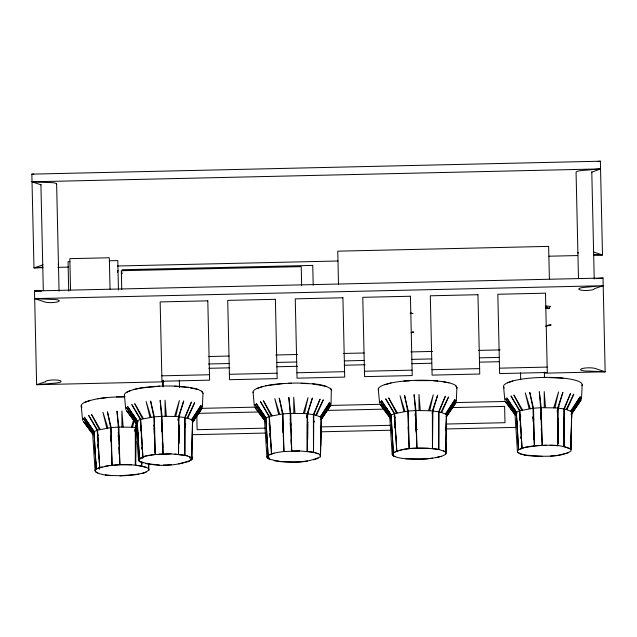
<?xml version="1.0" encoding="UTF-8"?>
<svg xmlns="http://www.w3.org/2000/svg" width="637" height="637" viewBox="0 0 637 637"><rect width="100%" height="100%" fill="white"/><g stroke="black" fill="none" stroke-linecap="round" stroke-linejoin="round"><path stroke-width="0.96" d="M141.693 462.024L141.661 465.973L147.696 467.98L148.931 469.588L148.652 470.424L144.328 472.821L135.577 474.7A26.929 5.55 -1.3 0 1 120.122 475.783C111.937 475.282 102.557 476.277 95.399 471.627A26.929 5.55 -1.3 0 1 96.243 469.143L94.061 431.655L97.19 430.23L88.615 415.324L97.557 430.118L99.691 467.574L96.243 469.143L93.91 431.782L84.403 417.243L94.674 432.674M185.12 417.649L184.834 455.2L190.877 457.199L191.785 457.987L191.825 459.643C176.537 466.794 154.17 467.295 138.579 460.854L135.824 422.761L137.082 421.001L127.575 406.462L137.234 420.874L139.415 458.369L138.261 460.033L145.355 456.1L155.229 454.484L171.05 453.878L184.834 455.2L184.722 417.561L191.434 402.011L185.12 417.649L190.71 419.313L192.478 420.603L191.825 459.643L191.888 456.689M185.287 427.578L185.303 425.627M318.054 453.544L313.5 452.278L313.388 414.639L320.1 399.08L313.786 414.727L313.5 452.278L319.543 454.277L320.459 455.073L320.491 456.721C304.773 464.166 284.683 463.664 268.161 458.72L267.914 454.81M390.999 415.236L393.332 452.604C407.497 446.68 423.78 447.556 438.75 449.435L439.036 411.884L445.351 396.238L438.638 411.797L438.75 449.435L444.785 451.434L445.701 452.23L445.741 453.878A26.929 5.55 -1.3 0 1 441.417 456.283C429.856 459.492 417.641 459.651 405.745 458.775A26.929 5.55 -1.3 0 1 396.923 457.294L393.403 455.877L392.169 454.269L389.74 417.004L390.999 415.236L381.491 400.697L391.15 415.117L393.332 452.604L392.169 454.269M564 446.593L564.286 409.042L570.593 393.395L563.888 408.954L564 446.593L570.035 448.599L570.951 449.388L570.991 451.036C560.345 457.477 546.65 456.084 534.626 456.203A26.929 5.55 -1.3 0 1 524.697 455.041L520.142 453.775L517.738 452.246A26.929 5.55 -1.3 0 1 518.582 449.762L516.4 412.274L506.741 397.854L516.249 412.402L518.582 449.762L524.522 447.485A26.929 5.55 -1.3 0 1 534.387 445.868C546.442 445.414 559.947 443.479 570.951 449.388L571.755 412.115L581.183 397.647L571.636 411.996L570.951 449.388M564.302 437.539L564.462 417.036M146.215 467.239L135.363 465.082L135.824 427.531L136.66 424.736M135.705 464.938L136.007 441.497M179.005 416.757L178.535 454.316L178.464 416.709L183.735 400.92L179.005 416.757L184.722 417.561M179.013 443.4L179.228 426.798M307.201 451.386L307.671 413.835L312.409 397.998L307.13 413.787L307.201 451.386L313.5 452.278L299.716 450.948L283.895 451.553A26.929 5.55 -1.3 0 0 274.029 453.17L268.081 455.447A26.929 5.55 -1.3 0 0 268.161 458.72L267.93 454.818M307.695 439.514L307.894 423.892M432.451 448.544L432.913 410.992L437.651 395.155L432.38 410.945L432.451 448.544L438.75 449.435M557.701 445.701L558.163 408.15L562.901 392.312L557.622 408.102L557.701 445.701L550.217 445.271M558.068 443.599L558.331 423.087M148.652 470.424L148.716 463.863L148.652 470.424L148.684 468.458M319.543 454.277L320.491 456.721L321.144 417.681L330.683 403.332L321.263 417.8L320.459 455.073M443.304 450.701L445.701 452.23L446.513 414.958L455.933 400.49L446.394 414.838L445.741 453.878L445.972 443.049M445.741 453.878L445.94 443.089M446.195 429.346L446.433 416.59L455.981 402.512L446.545 416.463L446.226 431.233M571.078 446.131L571.421 427.483M191.785 457.987L192.597 420.723L202.017 406.255L192.478 420.603M192.055 448.814L192.478 429.115M320.491 456.721L320.538 454.754M320.73 445.892L321.152 426.201M571.071 447.102L571.493 427.403M571.707 417.561L571.755 412.115M202.351 407.25L203.012 393.244L201.682 391.214L197.868 389.382A39.327 8.098 -1.3 0 0 183.926 386.747L174.713 386.118A39.327 8.098 -1.3 0 0 159.744 386.157C148.509 387.025 136.605 387.296 126.333 392.432A39.327 8.098 -1.3 0 0 124.478 395.545M331.025 404.336L331.336 389.295C322.935 383.076 311.182 383.968 301.221 383.37M456.267 401.493L456.928 387.487L455.598 385.457A39.327 8.106 -1.3 0 0 449.013 382.813L441.982 381.483L433.128 380.727M581.517 398.651L582.178 384.644M95.08 470.807L92.652 433.542L93.91 431.782M266.927 457.111L264.49 419.847L265.748 418.079L256.249 403.54L265.9 417.96L268.081 455.447L269.642 459.46M517.419 451.426L514.991 414.161L516.249 412.402M141.645 462.016L141.661 465.973L131.724 464.811L119.867 464.707L118.291 427.108L116.985 411.12L118.896 427.085L132.584 427.26L134.073 420.699M162.077 416.311L163.048 453.934L161.464 416.335L160.158 400.347L162.077 416.311L175.756 416.487L179.371 400.554L174.61 416.423M299.716 450.948L291.714 451.012L290.13 413.405L288.824 397.424L290.743 413.389L304.422 413.556L308.037 397.623L303.276 413.501M415.985 410.547L416.956 448.169L415.38 410.562L414.074 394.582L415.985 410.547L429.672 410.714L433.287 394.781L428.526 410.658M541.235 407.704L542.206 445.327L540.63 407.72L539.324 391.739L541.235 407.704L554.915 407.871L558.538 391.938L553.776 407.815M446.545 416.463L446.513 414.958M131.437 427.196L133.674 419.727M134.821 431.424L136.525 425.779L134.797 430.19M177.994 420.635L179.698 414.99L177.97 419.401M306.66 417.729L308.372 412.083L306.636 416.487M432.189 413.946L433.614 409.241L432.228 412.768M557.152 412.043L558.864 406.398L557.136 410.809M117.407 272.27L118.02 270.407M135.363 465.082L135.283 427.483L135.904 425.627M179.459 425.094L178.694 426.87L178.718 443.44M308.125 422.18L307.36 423.955L307.384 439.554M187.772 418.278L194.635 402.703L187.103 418.087M316.438 415.356L323.301 399.781L315.769 415.165L313.786 414.727M441.688 412.513L448.552 396.939L441.019 412.322L439.036 411.884M566.938 409.671L573.794 394.096L566.269 409.48L564.286 409.042M184.905 425.731L185.813 424.035M313.579 422.825L314.479 421.121M191.88 419.998L201.053 405.283L191.49 419.767M321.144 417.681L320.546 417.076L329.719 402.361L320.156 416.853M446.394 414.838L445.796 414.233L454.969 399.518L445.406 414.01M571.636 411.996L571.047 411.391L580.219 396.676L570.656 411.168M192.485 422.172L201.149 409.28L192.692 421.583M321.159 419.257L329.815 406.374L324.743 413.747M446.402 416.415L455.065 403.532L446.051 416.646M571.795 413.62L581.223 399.67L571.11 414.376L580.307 400.689L571.293 413.803M192.517 422.347L202.064 408.269L192.629 422.22L192.597 420.723M321.183 419.433L330.73 405.355L321.295 419.305L321.263 417.8M321.367 418.668L323.62 415.388M392.456 453.433C403.149 446.991 416.773 448.575 428.82 448.265M137.234 420.874L140.371 419.457L131.787 404.543L140.729 419.345L142.863 456.801L139.415 458.369L137.082 421.001M265.9 417.96L269.037 416.534L260.461 401.621L269.395 416.423L271.529 453.878L269.037 416.534M391.15 415.117L394.287 413.692L385.703 398.778L394.645 413.58L396.779 451.036L394.287 413.692M516.4 412.274L519.529 410.849L510.954 395.935L519.896 410.738L522.029 448.193L519.529 410.849M126.333 392.432L130.649 390.465M81.974 407.338A39.327 8.106 -1.3 0 1 85.024 402.202C97.708 397.424 111.547 397.026 124.948 396.779M253.144 392.631A39.327 8.106 -1.3 0 1 256.87 388.506C267.811 384.342 279.754 383.514 291.364 383.267M504.305 387.957A39.327 8.106 -1.3 0 1 507.363 382.821L512.809 380.958A39.327 8.106 -1.3 0 1 558.609 377.757A39.327 8.106 -1.3 0 1 581.876 385.688M591.534 172.293L600.548 168.916L32.025 181.816L41.071 184.849M85.024 402.202L90.47 400.339M256.87 388.506L262.317 386.643M507.363 382.821L512.809 380.958M603.199 285.726L594.44 288.672A7.867 1.624 -1.3 0 1 587.298 290.456A7.867 1.624 -1.3 0 1 578.842 289.309A7.867 1.624 -1.3 0 1 584.511 287.335L603.199 285.726L34.677 298.626L43.834 301.588A7.867 1.624 -1.3 0 0 52.815 302.559A7.867 1.624 -1.3 0 0 59.249 300.68A7.867 1.624 -1.3 0 0 51.382 299.374L34.677 298.626M97.692 468.338L108.433 465.695L119.867 464.707A26.929 5.55 -1.3 0 1 131.724 464.811M141.828 473.53L146.319 472.057M269.539 454.643L274.029 453.17M313.675 459.826L318.166 458.361M520.031 448.958L524.522 447.485L538.233 445.542L546.227 445.231M568.658 452.676L557.916 455.32L550.456 456.092M189.492 461.276L178.75 463.919M545.925 325.945L549.683 324.751L551.156 325.005L545.742 326.327M97.557 430.118L110.631 427.666L112.056 465.257L105.121 466.236M140.729 419.345L153.812 416.893L155.229 454.484A26.929 5.542 -1.3 0 0 145.355 456.1L142.863 456.801L140.371 419.457M269.395 416.423L282.478 413.962L283.895 451.553L283.035 413.899L279.277 398.085L282.478 413.962M378.394 389.788A39.327 8.106 -1.3 0 1 384.565 384.7L391.046 382.972A39.327 8.106 -1.3 0 1 437.842 380.982M394.645 413.58L407.72 411.12L409.145 448.711L408.277 411.056L404.527 395.243L407.72 411.12M519.896 410.738L532.97 408.277L534.387 445.868L533.527 408.221L529.769 392.408L532.97 408.277M102.183 466.873L99.691 467.574L97.19 430.23M384.565 384.7L391.046 382.972M435.987 457.621L441.417 456.283M411.056 332.745L413.763 332.084L412.29 331.829M133.643 389.565L141.056 388.005L159.744 386.157M265.804 385.815L283.441 383.514M97.883 398.778L106.777 397.615M307.424 461.005L299.963 461.777L280.495 461.618L274.197 460.726M432.666 458.162L425.213 458.935L405.745 458.775M597.434 161.487L600.373 161.217L602.498 254.991L593.565 255.198M596.168 278.648L603.024 278.027L605.15 371.801L544.524 373.178M120.122 475.783L138.89 474.159M600.548 168.916L581.86 170.525A7.867 1.624 -1.3 0 0 576.063 172.221L578.484 278.592M42.83 267.134L33.976 267.898L31.85 174.124L600.373 161.217M411.016 313.619L412.951 313.46L410.14 313.3M153.812 416.893L150.611 401.015L154.361 416.829L161.464 416.335M110.631 427.666L107.438 411.789L111.188 427.602L118.291 427.108M283.035 413.899L290.13 413.405M408.277 411.056L415.38 410.562M533.527 408.221L540.63 407.72M403.866 381.077L409.822 380.822M414.783 380.608L431.249 380.631M163.295 464.994L171.297 464.692M69.903 261.664L68.048 261.703L68.716 291.117M109.389 260.772L117.797 260.581L118.466 289.986M42.918 267.691L33.976 267.898L42.735 264.944A7.867 1.624 -1.3 0 1 42.99 264.522M57.824 267.357L68.748 267.11M117.431 266.003L337.976 260.995M548.871 256.209L577.671 255.556M122.129 269.73L312.751 265.406L313.197 285.193M121.388 273.663L122.216 273.639M603.024 278.027L34.502 290.934L36.627 384.708L163.852 381.818M208.267 356.529L229.121 356.051M275.781 354.992L297.622 354.498M343.295 353.463L364.141 352.986M410.801 351.927L432.642 351.433M478.315 350.398L500.156 349.904M208.442 363.99L229.288 363.512M276.944 362.429L296.802 361.983M344.458 360.9L364.308 360.446M411.964 359.372L431.822 358.918M479.478 357.835L499.336 357.389M208.912 368.305L229.806 367.828M276.562 366.769L297.447 366.291M344.203 365.232L365.097 364.754M411.852 363.695L431.743 363.241M479.494 362.158L499.392 361.712M161.822 375.83L209.477 374.747M229.4 374.301L277.055 373.218M296.922 372.764L344.577 371.682M364.452 371.236L412.107 370.153M431.982 369.699L479.637 368.616M499.504 368.17L547.159 367.087M201.857 408.349L255.58 407.131M329.194 405.458L380.918 404.288M455.527 402.592L505.268 401.469M197.757 413.357L259.331 411.964M326.861 410.427L383.466 409.145M451.983 407.592L504.615 406.398L504.99 422.705L446.394 424.035M265.661 428.144L197.136 429.696L196.809 415.3M320.276 426.901L390.784 425.301M192.509 434.713L266.123 433.049M320.833 431.806L390.465 430.222M415.34 429.657L417.323 429.617M445.183 428.98L515.811 427.379M159.067 454.149L171.05 453.878M116.571 396.931L124.788 396.803M543.942 377.399L545.853 377.478M549.683 377.622L563.084 378.139M31.85 174.124L33.825 174.204M41.405 291.213L34.502 290.934L36.277 291.443M32.025 181.816L48.731 182.564A7.867 1.624 -1.3 0 1 56.374 184.435M593.652 254.593L602.498 254.991L593.453 251.957M159.314 464.962L145.531 463.64M174.713 386.118L188.568 387.63M542.461 456.395L524.697 455.041L520.142 453.775L517.738 452.246M554.915 407.871L557.622 408.102M429.672 410.714L432.38 410.945M304.422 413.556L307.13 413.787M175.756 416.487L178.464 416.709M132.584 427.26L135.283 427.483M174.904 454.038L187.358 455.789M105.32 474.923L112.287 475.592M411 313.093L411.868 313.181M558.163 408.15L563.888 408.954M432.913 410.992L438.638 411.797M307.671 413.835L313.388 414.639M312.592 383.824L326.534 386.46M441.982 381.483L449.013 382.813M190.431 387.981L197.868 389.382M545.75 307.878L549.317 308.595L545.503 307.567M566.269 409.48L571.047 411.391M441.019 412.322L445.796 414.233M315.769 415.165L320.546 417.076M545.742 307.767L548.561 308.65L550.503 306.373L546.036 305.959L548.561 308.65L545.344 307.177M139.487 461.642L139.264 457.74L139.487 461.642L143.006 463.051M392.496 455.089L394.892 456.618M95.399 471.627L97.803 473.156M265.04 420.953L265.828 421.543L263.041 417.713M136.374 423.868L137.162 424.457L129.916 414.504M515.381 415.021L505.587 401.891L515.54 415.268L514.991 414.161M264.881 420.707L255.095 407.569L264.459 420.165M136.214 423.629L126.421 410.483L135.792 423.087M93.042 434.41L83.248 421.272L93.201 434.657L92.652 433.542M390.29 418.111L380.337 404.726L390.131 417.864L389.74 417.004M510.253 407.473L515.914 415.205M385.568 411.088L382.176 406.454L383.832 408.747M386.707 412.641L389.533 416.502M258.622 411.613L262.022 416.256M263.153 417.8L265.987 421.662M127.695 411.438L128.825 412.983M129.956 414.528L137.321 424.576M87.349 426.089L91.879 432.268M508.525 405.14L515.771 415.093M386.619 412.577L389.406 416.407M258.59 411.59L261.926 416.184M87.301 426.049L93.432 434.474M515.484 413.023L505.515 398.866L515.341 413.278M390.242 415.865L380.273 401.708L390.091 416.12M264.992 418.708L255.023 404.551L264.841 418.963M136.326 421.63L126.357 407.465L136.175 421.877M93.153 432.404L83.176 418.246L93.002 432.658M516.711 412.561L512.817 406.963L517.013 413.294M390.903 414.599L385.903 407.409L390.696 414.552M260.652 410.252L265.103 416.646M132.544 413.954L138.102 421.957M88.814 423.947L94.372 431.942M394.247 416.065L395.322 417.649M132.52 413.954L137.847 421.893M201.682 391.214L203.012 393.244M455.598 385.457L456.928 387.487A39.327 8.106 -1.3 0 1 456.633 388.53M330.348 388.299L331.686 390.322M519.8 414.48L520.843 416.144M394.04 416.487L395.075 418.159M97.469 433.861L98.504 435.533M522.547 409.997L513.876 395.059L521.703 410.196M397.297 412.84L388.626 397.902L396.453 413.039M272.047 415.674L263.376 400.745L271.211 415.881M143.381 418.605L134.71 403.667L142.537 418.804M100.208 429.378L91.537 414.44L99.364 429.577M189.388 456.466L190.949 460.471M530.191 408.596L525.286 392.918L529.156 408.755M404.949 411.438L400.044 395.76L403.906 411.598M279.699 414.281L274.794 398.603L278.656 414.44M151.033 417.211L146.128 401.525L149.99 417.362M107.852 427.984L102.955 412.298L106.817 428.136M532.93 416.479L533.774 419.25M282.438 422.164L283.282 424.935M121.548 271.45L121.993 272.907M153.764 425.07L154.616 427.849M110.591 435.867L111.443 438.638M532.739 417.37L533.328 422.132M110.4 436.759L110.989 441.521M125.776 409.495L124.382 395.028M82.595 420.277L81.21 405.809M540.518 412.983L541.498 419.417M414.99 413.994L415.412 416.749M290.161 419.592L291.005 425.102M161.495 422.498L162.443 431.902M118.179 432.372L119.167 438.797M540.518 415.746L540.893 419.425M290.122 422.355L290.607 429.975M161.448 425.261L161.894 431.91M118.179 435.135L118.554 438.805M503.548 386.428L504.846 400.394M378.298 389.271L379.596 403.237M253.056 392.113L254.346 406.08M545.495 407.608L544.229 391.596L544.277 407.616M420.245 410.451L418.979 394.438L419.035 410.459M294.995 413.294L293.737 397.281L293.784 413.302M166.329 416.224L165.071 400.203L165.118 416.224M123.156 426.997L121.89 410.976L121.938 426.997M519.673 417.259L519.872 420.197M520.198 425.086L520.533 429.983M520.986 436.831L521.122 438.789M394.693 424.019L394.956 427.929M395.481 435.764L395.609 437.715M269.18 422.944L269.507 427.841M269.905 433.709L270.168 437.627M270.621 444.475L270.757 446.433M140.514 425.858L140.841 430.755M141.239 436.624L141.494 440.541M141.955 447.389L142.091 449.348M142.545 456.196L142.68 458.154L142.616 456.211M97.342 436.648L97.533 439.578M97.867 444.475L98.13 448.384M98.655 456.219L98.783 458.17M99.372 466.985L99.507 468.936M516.631 420.754L516.814 423.685M517.363 432.491L517.491 434.45M391.142 419.679L391.325 422.618M391.811 430.445L391.938 432.396M265.748 418.079L268.081 455.447M266.322 429.37L266.441 431.329M266.991 440.135L267.118 442.086L267.07 440.191M137.656 432.284L137.839 435.222M138.325 443.049L138.452 445.008M94.292 440.135L94.475 443.073M94.969 450.892L95.088 452.851M95.646 461.658L95.765 463.617M391.293 419.799L391.46 422.721M391.922 430.524L392.034 432.475M266.441 429.465L266.561 431.416M94.427 440.239L94.602 443.161M95.056 450.964L95.176 452.915M95.685 461.69L95.805 463.64M520.039 417.354L520.214 420.285M520.493 425.166L520.771 430.047M521.162 436.878L521.273 438.829M516.766 420.858L516.886 422.801M517.451 432.555L517.57 434.506M395.02 424.099L395.243 428.008M395.688 435.812L395.8 437.77M269.547 423.04L269.825 427.921M270.16 433.773L270.391 437.683M270.781 444.515L270.892 446.465M140.881 425.954L141.159 430.835M141.494 436.687L141.717 440.597M142.115 447.429L142.226 449.38M137.775 432.38L137.887 434.33M138.404 443.105L138.516 445.056M97.708 436.735L97.875 439.665M98.154 444.546L98.377 448.448M98.823 456.259L98.934 458.21M99.444 467.001L99.555 468.951M541.267 428.183L541.554 434.991M415.642 422.267L416.057 431.997M291.013 439.705L291.22 444.57M162.347 442.611L162.554 447.477M118.928 447.564L119.215 454.372M533.774 433.813L533.997 439.657M408.158 426.925L408.492 435.684M282.724 424.895L283.019 432.69M283.537 446.314L283.648 449.236M154.058 427.809L154.313 434.625M154.871 449.228L154.982 452.151M111.475 454.173L111.658 459.038M290.743 413.389L291.714 451.012M162.714 442.611L162.841 447.477M118.896 427.085L119.867 464.707L112.056 465.257L111.188 427.602M591.789 171.863L594.225 278.998M549.389 278.926L548.648 246.384L337.753 251.169L338.518 284.699M544.364 372.096L544.484 377.407M520.54 372.852L520.7 379.708M301.651 285.336L301.221 266.632L121.325 270.717L121.747 289.413M179.323 380.162L179.491 387.455M163.112 380.162L163.263 386.763M162.65 380.639L162.785 386.77M154.361 416.829L155.229 454.484M110.034 289.087L109.325 257.77L69.831 258.662L70.54 289.986M56.629 184.005L59.058 291.141M40.903 184.364L43.316 290.735M564.071 417.139L564.127 437.587M141.549 429.33L141.557 431.313M557.853 418.27L557.901 443.623M135.514 437.659L135.562 464.954M58.182 264.172A7.867 1.624 -1.3 0 1 58.198 265.016M578.173 253.215A7.867 1.624 -1.3 0 1 578.149 252.371M288.41 383.235A39.327 8.106 -1.3 0 1 308.117 383.442M45.386 381.754L36.627 384.708L55.315 383.092A7.867 1.624 -1.3 0 0 60.985 381.117A7.867 1.624 -1.3 0 0 52.521 379.978A7.867 1.624 -1.3 0 0 45.386 381.754M207.805 300.839L160.15 301.922L161.949 381.237L209.605 380.154L207.805 300.839M275.375 299.31L227.72 300.385L229.519 379.7L277.175 378.617L275.375 299.31M342.905 297.774L295.25 298.857L297.049 378.171L344.705 377.088L342.905 297.774M410.427 296.245L362.772 297.32L364.571 376.634L412.227 375.559L410.427 296.245M477.957 294.708L430.301 295.791L432.101 375.105L479.757 374.023L477.957 294.708M545.487 293.179L497.831 294.262L499.631 373.577L547.287 372.494L545.487 293.179M605.15 371.801L588.445 371.053A7.867 1.624 -1.3 0 1 581.581 368.775A7.867 1.624 -1.3 0 1 595.197 368.465L605.15 371.801M86.218 424.545L85.079 422.992L86.186 424.521M393.403 455.877L393.22 452.947L393.403 455.877"/></g></svg>
